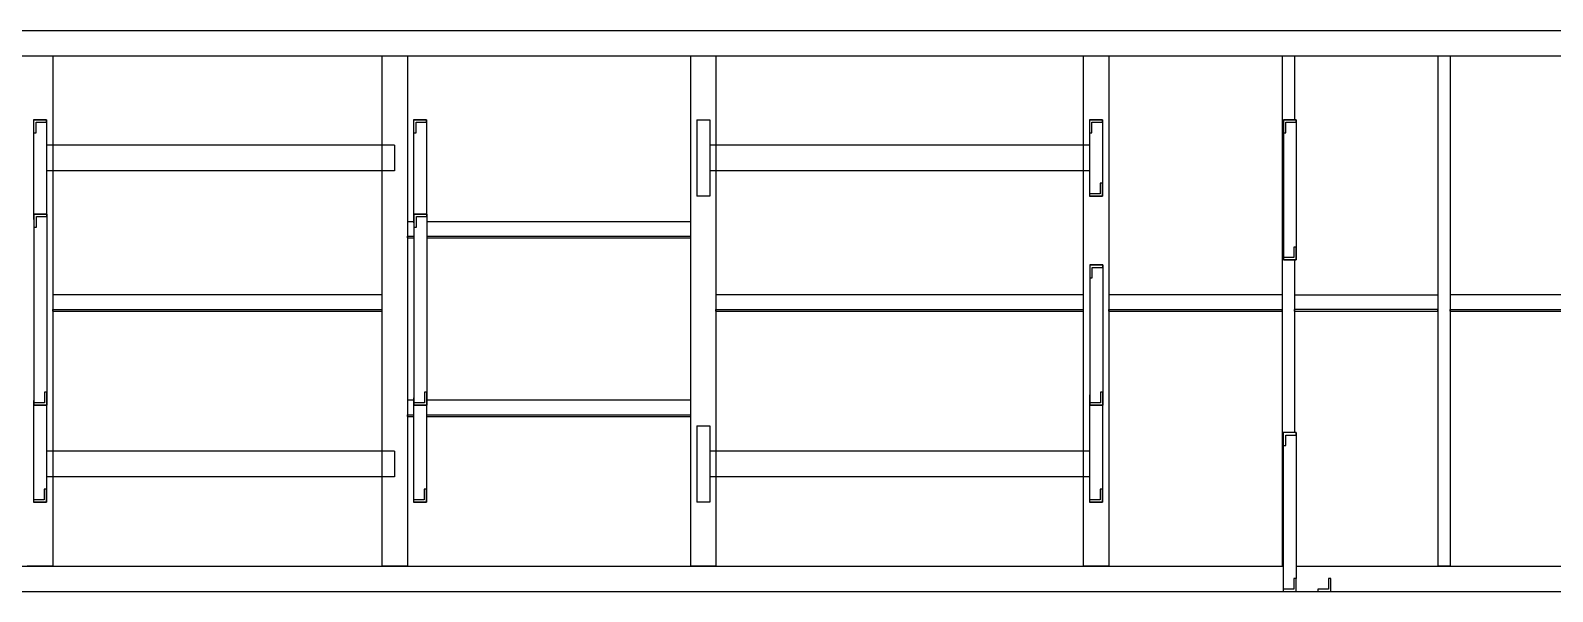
# Model space of a CAD drawing. Header units: inches. Extents: x 19 to 664121, y 34 to 210034.
# Drawn here: x 136505 to 142233, y 149365 to 151477 of the extents above; entities that cross this region are included whole.
import ezdxf

# ---------------------------------------------------------------- set-up
doc = ezdxf.new("R2010")
doc.units = ezdxf.units.IN
doc.header["$MEASUREMENT"] = 0
doc.layers.add('CABLEROUTEALL-EMBED 1_DWG$0$DwgTemplate', color=7, linetype='Continuous')

msp = doc.modelspace()

# ---------------------------------------------------------------- linework, layer by layer
at = {"layer": 'CABLEROUTEALL-EMBED 1_DWG$0$DwgTemplate', "color": 252, "linetype": 'Continuous'}
for p, q in [((135034.03, 151476.55), (143193.11, 151476.55)), ((135034.03, 151380.57), (143193.11, 151380.57)), ((136493.06, 151380.57), (136589.05, 151380.57)), ((136589.05, 151380.57), (136589.05, 149460.78)), ((137827.31, 151380.57), (137923.3, 151380.57)), ((137827.31, 151380.57), (137827.31, 149460.78)), ((137923.3, 151380.57), (137923.3, 149460.78)), ((138988.78, 151380.57), (139084.77, 151380.57)), ((138988.78, 151380.57), (138988.78, 149460.78)), ((139084.77, 151380.57), (139084.77, 149460.78)), ((140467.02, 151380.57), (140563, 151380.57)), ((140467.02, 151380.57), (140467.02, 149460.78)), ((140563, 151380.57), (140563, 149460.78)), ((141215.73, 151380.57), (141261.81, 151380.57)), ((141215.73, 151380.57), (141215.73, 149460.78)), ((141261.81, 151380.57), (141261.81, 151140.59)), ((141801.27, 151380.57), (141801.27, 149460.78)), ((141801.27, 151380.57), (141847.34, 151380.57)), ((141847.34, 151380.57), (141847.34, 149460.78)), ((136516.65, 151140.59), (136516.65, 151091.83)), ((136565.41, 151140.59), (136516.65, 151140.59)), ((136516.68, 151140.59), (136565.44, 151140.59)), ((136516.68, 151140.59), (136516.68, 150764.77)), ((136525.79, 151091.83), (136525.79, 151131.45)), ((136525.79, 151131.45), (136565.41, 151131.45)), ((136565.41, 151131.45), (136565.41, 151140.59)), ((136565.44, 151140.59), (136565.44, 150785.43)), ((137995.65, 151140.59), (137946.89, 151140.59)), ((137946.89, 151140.59), (137946.89, 151091.83)), ((137946.92, 151140.59), (137946.92, 150752.7)), ((137946.92, 151140.59), (137995.68, 151140.59)), ((137956.03, 151091.83), (137956.03, 151131.45)), ((137956.03, 151131.45), (137995.65, 151131.45)), ((137995.65, 151131.45), (137995.65, 151140.59)), ((137995.68, 151140.59), (137995.68, 150785.43)), ((139012.37, 151140.59), (139012.37, 151091.83)), ((139012.4, 151140.59), (139012.37, 151140.59)), ((139012.4, 151140.59), (139012.4, 150852.63)), ((139012.4, 151140.59), (139061.16, 151140.59)), ((139061.16, 151140.59), (139061.16, 150852.63)), ((140490.6, 151140.59), (140490.6, 151091.83)), ((140539.36, 151140.59), (140490.6, 151140.59)), ((140490.63, 151140.59), (140490.63, 150852.63)), ((140490.63, 151140.59), (140539.39, 151140.59)), ((140499.74, 151091.83), (140499.74, 151131.45)), ((140499.74, 151131.45), (140539.36, 151131.45)), ((140539.36, 151131.45), (140539.36, 151140.59)), ((140539.39, 151140.59), (140539.39, 150852.63)), ((141220.12, 151140.59), (141220.12, 151091.83)), ((141268.88, 151140.59), (141220.12, 151140.59)), ((141220.15, 151140.59), (141268.91, 151140.59)), ((141220.15, 151140.59), (141220.15, 150612.65)), ((141229.26, 151131.45), (141268.88, 151131.45)), ((141229.26, 151091.83), (141229.26, 151131.45)), ((141268.88, 151131.45), (141268.88, 151140.59)), ((141268.91, 151140.59), (141268.91, 150612.65)), ((136516.65, 151091.83), (136525.79, 151091.83)), ((137946.89, 151091.83), (137956.03, 151091.83)), ((139012.37, 151091.83), (139012.4, 151091.83)), ((140490.6, 151091.83), (140499.74, 151091.83)), ((141220.12, 151091.83), (141229.26, 151091.83)), ((137875.31, 151044.6), (136565.44, 151044.6)), ((137875.31, 151044.6), (137875.31, 150948.61)), ((140490.63, 151044.6), (139061.16, 151044.6)), ((137875.31, 150948.61), (136565.44, 150948.61)), ((140490.63, 150948.61), (139061.16, 150948.61)), ((140530.25, 150901.39), (140530.25, 150861.77)), ((140539.39, 150901.39), (140530.25, 150901.39)), ((140539.39, 150852.63), (140539.39, 150901.39)), ((139061.16, 150852.63), (139012.4, 150852.63)), ((140490.63, 150861.77), (140490.63, 150852.63)), ((140530.25, 150861.77), (140490.63, 150861.77)), ((140539.39, 150852.63), (140490.63, 150852.63)), ((140490.63, 150852.63), (140539.39, 150852.63)), ((136518.04, 150785.43), (136518.04, 150736.67)), ((136566.81, 150785.43), (136518.04, 150785.43)), ((136518.07, 150785.43), (136566.83, 150785.43)), ((136518.07, 150785.43), (136518.07, 150066.11)), ((136527.19, 150736.67), (136527.19, 150776.29)), ((136527.19, 150776.29), (136566.81, 150776.29)), ((136566.81, 150776.29), (136566.81, 150785.43)), ((136566.83, 150785.43), (136566.83, 150066.11)), ((137997.05, 150785.43), (137948.28, 150785.43)), ((137948.28, 150785.43), (137948.28, 150736.67)), ((137948.31, 150785.43), (137997.07, 150785.43)), ((137948.31, 150785.43), (137948.31, 150066.11)), ((137957.43, 150736.67), (137957.43, 150776.29)), ((137957.43, 150776.29), (137997.05, 150776.29)), ((137997.05, 150776.29), (137997.05, 150785.43)), ((137997.07, 150785.43), (137997.07, 150066.11)), ((136518.04, 150764.77), (136516.68, 150764.77)), ((136518.04, 150736.67), (136527.19, 150736.67)), ((137946.92, 150756.64), (137923.3, 150756.64)), ((137948.28, 150752.7), (137946.92, 150752.7)), ((137948.28, 150736.67), (137957.43, 150736.67)), ((138988.78, 150756.64), (137997.07, 150756.64)), ((137923.3, 150701.92), (137948.31, 150701.92)), ((137923.3, 150696.16), (137923.3, 150701.92)), ((137923.3, 150696.16), (137948.31, 150696.16)), ((137997.07, 150701.92), (138988.78, 150701.92)), ((137997.07, 150696.16), (138988.78, 150696.16)), ((138988.78, 150701.92), (138988.78, 150696.16)), ((141259.77, 150661.41), (141259.77, 150621.8)), ((141268.91, 150661.41), (141259.77, 150661.41)), ((141268.91, 150612.65), (141268.91, 150661.41)), ((141259.77, 150621.8), (141220.15, 150621.8)), ((141220.15, 150621.8), (141220.15, 150612.65)), ((141268.91, 150612.65), (141220.15, 150612.65)), ((141220.15, 150612.65), (141268.91, 150612.65)), ((141261.81, 150612.65), (141261.81, 149962.88)), ((140540.76, 150594.05), (140492, 150594.05)), ((140492, 150594.05), (140492, 150545.29)), ((140492, 150545.29), (140501.14, 150545.29)), ((140492.02, 150594.05), (140540.79, 150594.05)), ((140492.02, 150594.05), (140492.02, 150066.11)), ((140501.14, 150545.29), (140501.14, 150584.91)), ((140501.14, 150584.91), (140540.76, 150584.91)), ((140540.76, 150584.91), (140540.76, 150594.05)), ((140540.79, 150594.05), (140540.79, 150066.11)), ((137827.31, 150481.15), (136589.05, 150481.15)), ((140467.02, 150481.15), (139084.77, 150481.15)), ((141215.73, 150481.15), (140563, 150481.15)), ((141261.81, 150481.15), (141801.27, 150481.15)), ((142300.41, 150481.15), (141847.34, 150481.15)), ((136589.05, 150420.67), (136589.05, 150426.43)), ((136589.05, 150426.43), (137827.31, 150426.43)), ((136589.05, 150420.67), (137827.31, 150420.67)), ((137827.31, 150426.43), (137827.31, 150420.67)), ((139084.77, 150426.43), (140467.02, 150426.43)), ((139084.77, 150420.67), (139084.77, 150426.43)), ((139084.77, 150420.67), (140467.02, 150420.67)), ((140467.02, 150426.43), (140467.02, 150420.67)), ((140563, 150426.43), (141215.73, 150426.43)), ((140563, 150420.67), (140563, 150426.43)), ((140563, 150420.67), (141215.73, 150420.67)), ((141215.73, 150420.67), (141215.73, 150426.43)), ((141261.81, 150420.67), (141261.81, 150426.43)), ((141801.27, 150426.43), (141261.81, 150426.43)), ((141261.81, 150420.67), (141801.27, 150420.67)), ((141801.27, 150420.67), (141801.27, 150426.43)), ((141847.34, 150426.43), (142300.41, 150426.43)), ((141847.34, 150420.67), (141847.34, 150426.43)), ((141847.34, 150420.67), (142300.41, 150420.67)), ((136516.68, 150084.17), (136516.68, 149700.75)), ((136516.68, 150084.17), (136518.07, 150084.17)), ((136566.83, 150114.87), (136557.69, 150114.87)), ((136557.69, 150114.87), (136557.69, 150075.25)), ((136566.83, 150066.11), (136566.83, 150114.87)), ((137946.92, 150084.71), (137923.3, 150084.71)), ((137946.92, 150093.63), (137948.31, 150093.63)), ((137946.92, 150093.63), (137946.92, 149700.75)), ((137997.07, 150114.87), (137987.93, 150114.87)), ((137987.93, 150114.87), (137987.93, 150075.25)), ((137997.07, 150066.11), (137997.07, 150114.87)), ((138988.78, 150084.71), (137997.07, 150084.71)), ((140490.66, 150104.8), (140492.02, 150104.8)), ((140490.66, 150104.8), (140490.66, 149700.75)), ((140531.64, 150114.87), (140531.64, 150075.25)), ((140540.79, 150114.87), (140531.64, 150114.87)), ((140540.79, 150066.11), (140540.79, 150114.87)), ((136518.07, 150075.25), (136518.07, 150066.11)), ((136557.69, 150075.25), (136518.07, 150075.25)), ((136566.83, 150066.11), (136518.07, 150066.11)), ((136518.07, 150066.11), (136566.83, 150066.11)), ((136565.44, 150066.11), (136565.44, 149700.75)), ((137923.3, 150030), (137946.92, 150030)), ((137923.3, 150024.24), (137923.3, 150030)), ((137987.93, 150075.25), (137948.31, 150075.25)), ((137948.31, 150075.25), (137948.31, 150066.11)), ((137948.31, 150066.11), (137997.07, 150066.11)), ((137997.07, 150066.11), (137948.31, 150066.11)), ((137995.68, 150066.11), (137995.68, 149700.75)), ((137995.68, 150030), (138988.78, 150030)), ((138988.78, 150030), (138988.78, 150024.24)), ((140531.64, 150075.25), (140492.02, 150075.25)), ((140492.02, 150075.25), (140492.02, 150066.11)), ((140540.79, 150066.11), (140492.02, 150066.11)), ((140492.02, 150066.11), (140540.79, 150066.11)), ((140539.42, 150066.11), (140539.42, 149700.75)), ((137923.3, 150024.24), (137946.92, 150024.24)), ((137995.68, 150024.24), (138988.78, 150024.24)), ((139012.4, 149988.72), (139012.37, 149988.72)), ((139012.37, 149988.72), (139012.37, 149939.96)), ((139012.4, 149988.72), (139012.4, 149700.75)), ((139012.4, 149988.72), (139061.16, 149988.72)), ((139061.16, 149988.72), (139061.16, 149700.75)), ((139012.37, 149939.96), (139012.4, 149939.96)), ((141268.46, 149962.88), (141219.69, 149962.88)), ((141219.69, 149962.88), (141219.69, 149914.11)), ((141219.69, 149914.11), (141228.84, 149914.11)), ((141219.72, 149914.11), (141219.72, 149373.94)), ((141228.84, 149953.73), (141268.46, 149953.73)), ((141228.84, 149914.11), (141228.84, 149953.73)), ((141268.46, 149953.73), (141268.46, 149962.88)), ((141268.46, 149962.88), (141268.48, 149962.88)), ((141268.48, 149962.88), (141268.48, 149413.56)), ((137875.31, 149892.73), (136565.44, 149892.73)), ((137875.31, 149892.73), (137875.31, 149796.74)), ((140490.66, 149892.73), (139061.16, 149892.73)), ((137875.31, 149796.74), (136565.44, 149796.74)), ((140490.66, 149796.74), (139061.16, 149796.74)), ((136565.44, 149749.52), (136556.3, 149749.52)), ((136556.3, 149749.52), (136556.3, 149709.9)), ((136565.44, 149700.75), (136565.44, 149749.52)), ((137995.68, 149749.52), (137986.54, 149749.52)), ((137986.54, 149749.52), (137986.54, 149709.9)), ((137995.68, 149700.75), (137995.68, 149749.52)), ((140530.28, 149749.52), (140530.28, 149709.9)), ((140539.42, 149749.52), (140530.28, 149749.52)), ((140539.42, 149700.75), (140539.42, 149749.52)), ((136556.3, 149709.9), (136516.68, 149709.9)), ((136516.68, 149709.9), (136516.68, 149700.75)), ((136516.68, 149700.75), (136565.44, 149700.75)), ((136565.44, 149700.75), (136516.68, 149700.75)), ((137946.92, 149709.9), (137946.92, 149700.75)), ((137986.54, 149709.9), (137946.92, 149709.9)), ((137995.68, 149700.75), (137946.92, 149700.75)), ((137946.92, 149700.75), (137995.68, 149700.75)), ((139061.16, 149700.75), (139012.4, 149700.75)), ((140530.28, 149709.9), (140490.66, 149709.9)), ((140490.66, 149709.9), (140490.66, 149700.75)), ((140539.42, 149700.75), (140490.66, 149700.75)), ((140490.66, 149700.75), (140539.42, 149700.75)), ((135034.03, 149460.78), (141219.72, 149460.78)), ((136589.05, 149460.78), (136493.06, 149460.78)), ((137923.3, 149460.78), (137827.31, 149460.78)), ((139084.77, 149460.78), (138988.78, 149460.78)), ((140563, 149460.78), (140467.02, 149460.78)), ((141219.72, 149460.78), (141215.73, 149460.78)), ((141268.48, 149460.78), (142324.02, 149460.78)), ((141847.34, 149460.78), (141801.27, 149460.78)), ((141268.48, 149413.56), (141259.34, 149413.56)), ((141259.34, 149413.56), (141259.34, 149373.94)), ((141268.48, 149364.79), (141268.48, 149413.56)), ((141398.76, 149413.56), (141389.62, 149413.56)), ((141389.62, 149413.56), (141389.62, 149373.94)), ((141398.76, 149364.79), (141398.76, 149413.56)), ((135034.03, 149364.79), (141219.72, 149364.79)), ((141219.72, 149373.94), (141219.72, 149364.79)), ((141259.34, 149373.94), (141219.72, 149373.94)), ((141219.72, 149364.79), (141268.48, 149364.79)), ((141268.48, 149364.79), (141350, 149364.79)), ((141389.62, 149373.94), (141350, 149373.94)), ((141350, 149373.94), (141350, 149364.79)), ((141350, 149364.79), (141398.76, 149364.79)), ((141398.76, 149364.79), (142324.02, 149364.79))]:
    msp.add_line(p, q, dxfattribs=at)

doc.saveas('drawing.dxf')
